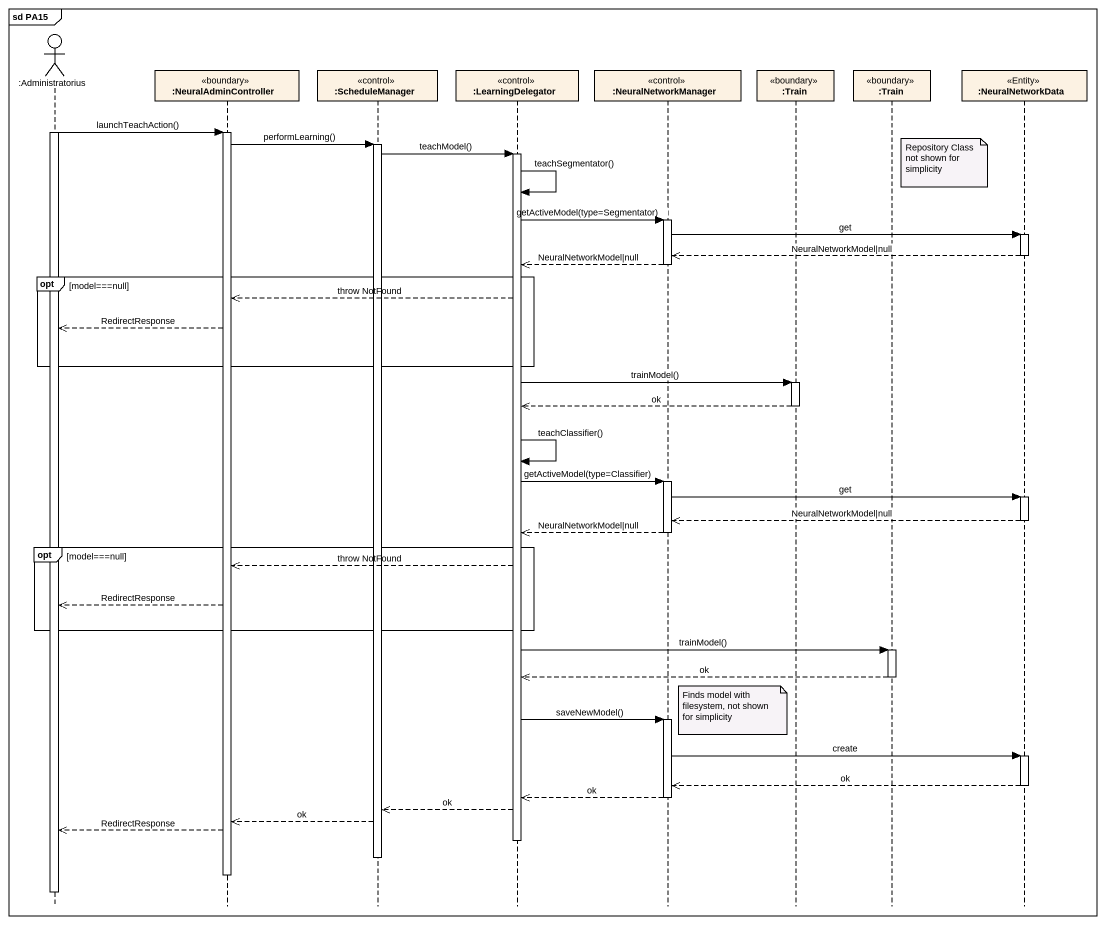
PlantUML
@startuml
mainframe sd PA15
hide footbox
actor ":Administratorius" as Administratorius
participant ":NeuralAdminController" as NeuralAdminController <<boundary>>
participant ":ScheduleManager" as ScheduleManager <<control>>
participant ":LearningDelegator" as LearningDelegator <<control>>
participant ":NeuralNetworkManager" as NeuralNetworkManager <<control>>
participant ":Train" as Train <<boundary>>
participant ":Train" as Train_2 <<boundary>>
participant ":NeuralNetworkData" as NeuralNetworkData <<Entity>>

activate Administratorius
Administratorius -> NeuralAdminController : launchTeachAction()
activate NeuralAdminController
NeuralAdminController -> ScheduleManager : performLearning()
activate ScheduleManager
ScheduleManager -> LearningDelegator : teachModel()
activate LearningDelegator
note right of Train_2 : Repository Class not shown for simplicity
LearningDelegator -> LearningDelegator : teachSegmentator()
LearningDelegator -> NeuralNetworkManager : getActiveModel(type=Segmentator)
activate NeuralNetworkManager
NeuralNetworkManager -> NeuralNetworkData : get
activate NeuralNetworkData
NeuralNetworkData -->> NeuralNetworkManager : NeuralNetworkModel|null
deactivate NeuralNetworkData
NeuralNetworkManager -->> LearningDelegator : NeuralNetworkModel|null
deactivate NeuralNetworkManager
opt model===null
  LearningDelegator -->> NeuralAdminController : throw NotFound
  NeuralAdminController -->> Administratorius : RedirectResponse
end
LearningDelegator -> Train : trainModel()
activate Train
Train -->> LearningDelegator : ok
deactivate Train
LearningDelegator -> LearningDelegator : teachClassifier()
LearningDelegator -> NeuralNetworkManager : getActiveModel(type=Classifier)
activate NeuralNetworkManager
NeuralNetworkManager -> NeuralNetworkData : get
activate NeuralNetworkData
NeuralNetworkData -->> NeuralNetworkManager : NeuralNetworkModel|null
deactivate NeuralNetworkData
NeuralNetworkManager -->> LearningDelegator : NeuralNetworkModel|null
deactivate NeuralNetworkManager
opt model===null
  LearningDelegator -->> NeuralAdminController : throw NotFound
  NeuralAdminController -->> Administratorius : RedirectResponse
end
LearningDelegator -> Train_2 : trainModel()
activate Train_2
Train_2 -->> LearningDelegator : ok
deactivate Train_2
note left of Train : Finds model with filesystem, not shown for simplicity
LearningDelegator -> NeuralNetworkManager : saveNewModel()
activate NeuralNetworkManager
NeuralNetworkManager -> NeuralNetworkData : create
activate NeuralNetworkData
NeuralNetworkData -->> NeuralNetworkManager : ok
deactivate NeuralNetworkData
NeuralNetworkManager -->> LearningDelegator : ok
deactivate NeuralNetworkManager
LearningDelegator -->> ScheduleManager : ok
ScheduleManager -->> NeuralAdminController : ok
NeuralAdminController -->> Administratorius : RedirectResponse
deactivate LearningDelegator
deactivate ScheduleManager
deactivate NeuralAdminController
deactivate Administratorius
@enduml
